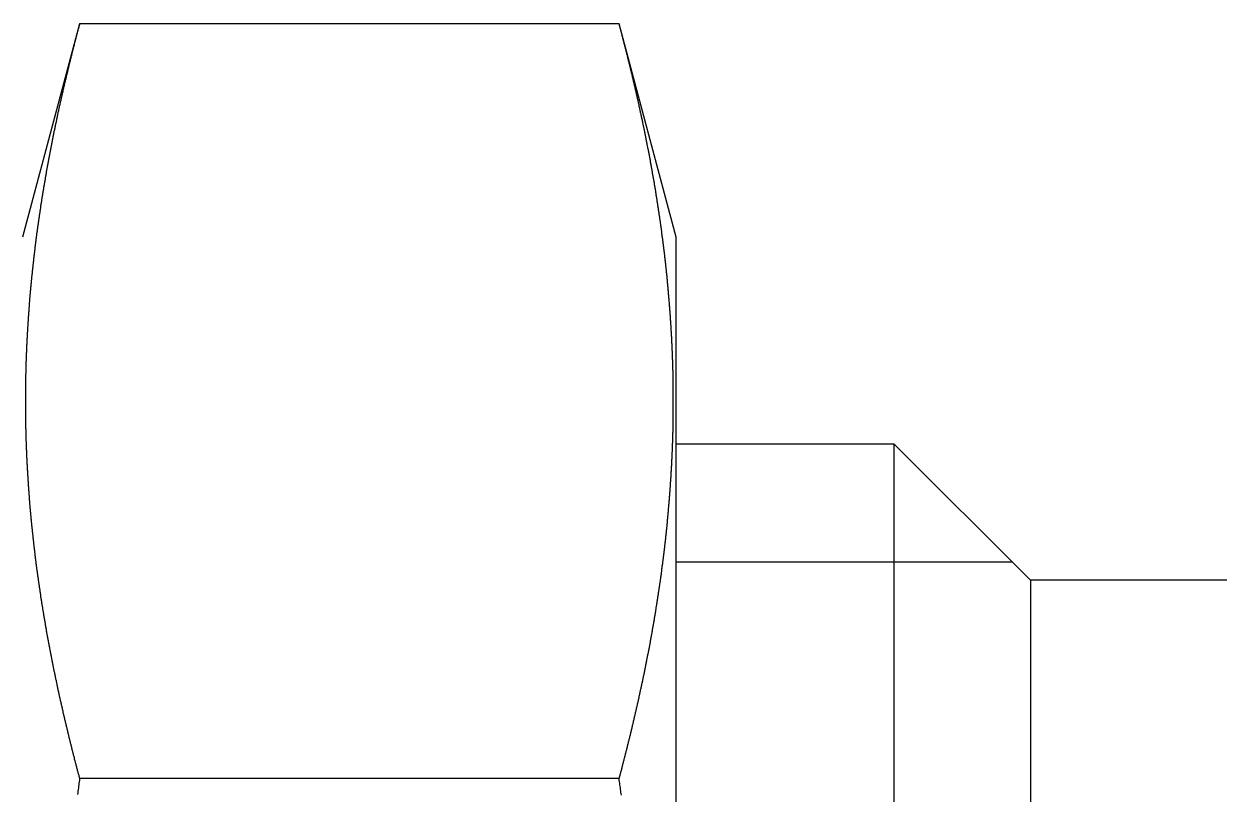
# Model space of a CAD drawing. Extents: x -6 to 96, y -23 to 73.
# Drawn here: x 36.7 to 47.67, y 19.34 to 26.41 of the extents above; entities that cross this region are included whole.
import ezdxf

# ---------------------------------------------------------------- set-up
doc = ezdxf.new("R2010")
doc.units = 0
doc.layers.get('0').update_dxf_attribs({"linetype": 'CONTINUOUS'})

msp = doc.modelspace()

# ---------------------------------------------------------------- linework, layer by layer
at = {"color": 7, "linetype": 'CONTINUOUS'}
for p, q in [((37.211, 26.407), (36.687, 24.45)), ((42.163, 26.407), (37.211, 26.407)), ((42.687, 24.45), (42.163, 26.407)), ((42.687, 0.65), (42.687, 24.45)), ((44.687, 22.55), (42.687, 22.55)), ((44.687, 2.55), (44.687, 22.55)), ((45.937, 21.3), (44.687, 22.55)), ((45.937, 21.3), (45.937, 3.8)), ((52.437, 21.3), (45.937, 21.3)), ((42.163, 19.479), (37.211, 19.479))]:
    msp.add_line(p, q, dxfattribs=at)
at = {"color": 3, "linetype": 'CONTINUOUS'}
msp.add_line((42.687, 21.468), (45.769, 21.468), dxfattribs=at)
at = {"color": 7}
for points in [[(37.211, 26.407, 0), (37.209, 26.399, 0), (37.207, 26.391, 0), (37.205, 26.383, 0), (37.203, 26.375, 0), (37.201, 26.368, 0), (37.199, 26.36, 0), (37.196, 26.352, 0), (37.194, 26.344, 0), (37.192, 26.336, 0), (37.19, 26.328, 0), (37.188, 26.32, 0), (37.186, 26.312, 0), (37.184, 26.305, 0), (37.182, 26.297, 0), (37.18, 26.289, 0), (37.178, 26.281, 0), (37.176, 26.273, 0), (37.174, 26.265, 0), (37.172, 26.257, 0), (37.17, 26.25, 0), (37.168, 26.242, 0), (37.166, 26.234, 0), (37.163, 26.226, 0), (37.161, 26.218, 0), (37.16, 26.21, 0), (37.157, 26.202, 0), (37.155, 26.194, 0), (37.153, 26.186, 0), (37.151, 26.179, 0), (37.149, 26.171, 0), (37.147, 26.163, 0), (37.145, 26.155, 0), (37.143, 26.147, 0), (37.141, 26.139, 0), (37.139, 26.131, 0), (37.138, 26.123, 0), (37.136, 26.116, 0), (37.133, 26.108, 0), (37.132, 26.1, 0), (37.13, 26.092, 0), (37.128, 26.084, 0), (37.126, 26.076, 0), (37.124, 26.068, 0), (37.122, 26.06, 0), (37.12, 26.052, 0), (37.118, 26.044, 0), (37.116, 26.037, 0), (37.114, 26.029, 0), (37.112, 26.021, 0), (37.11, 26.013, 0), (37.108, 26.005, 0), (37.106, 25.997, 0), (37.104, 25.989, 0), (37.102, 25.981, 0), (37.1, 25.973, 0), (37.099, 25.965, 0), (37.097, 25.957, 0), (37.095, 25.95, 0), (37.093, 25.942, 0), (37.091, 25.934, 0), (37.089, 25.926, 0), (37.087, 25.918, 0), (37.085, 25.91, 0), (37.084, 25.902, 0), (37.082, 25.894, 0), (37.08, 25.886, 0), (37.078, 25.878, 0), (37.076, 25.87, 0), (37.074, 25.863, 0), (37.072, 25.855, 0), (37.07, 25.847, 0), (37.069, 25.839, 0), (37.067, 25.831, 0), (37.065, 25.823, 0), (37.063, 25.815, 0), (37.061, 25.807, 0), (37.059, 25.799, 0), (37.058, 25.791, 0), (37.056, 25.783, 0), (37.054, 25.775, 0), (37.052, 25.767, 0), (37.05, 25.759, 0), (37.048, 25.752, 0), (37.047, 25.744, 0), (37.045, 25.736, 0), (37.043, 25.728, 0), (37.041, 25.72, 0), (37.04, 25.712, 0), (37.038, 25.704, 0), (37.036, 25.696, 0), (37.034, 25.688, 0), (37.032, 25.68, 0), (37.031, 25.672, 0), (37.029, 25.664, 0), (37.027, 25.656, 0), (37.025, 25.648, 0), (37.024, 25.64, 0), (37.022, 25.633, 0), (37.02, 25.625, 0), (37.019, 25.617, 0), (37.017, 25.609, 0), (37.015, 25.601, 0), (37.013, 25.593, 0), (37.012, 25.585, 0), (37.01, 25.577, 0), (37.008, 25.569, 0), (37.006, 25.561, 0), (37.005, 25.553, 0), (37.003, 25.545, 0), (37.001, 25.537, 0), (37, 25.529, 0), (36.998, 25.521, 0), (36.996, 25.513, 0), (36.995, 25.505, 0), (36.993, 25.497, 0), (36.991, 25.489, 0), (36.99, 25.481, 0), (36.988, 25.473, 0), (36.986, 25.465, 0), (36.985, 25.457, 0), (36.983, 25.45, 0), (36.981, 25.442, 0), (36.98, 25.434, 0), (36.978, 25.426, 0), (36.976, 25.418, 0), (36.975, 25.41, 0), (36.973, 25.402, 0), (36.972, 25.394, 0), (36.97, 25.386, 0), (36.968, 25.378, 0), (36.967, 25.37, 0), (36.965, 25.362, 0), (36.964, 25.354, 0), (36.962, 25.346, 0), (36.96, 25.338, 0), (36.959, 25.33, 0), (36.957, 25.322, 0), (36.956, 25.314, 0), (36.954, 25.306, 0), (36.953, 25.298, 0), (36.951, 25.29, 0), (36.949, 25.282, 0), (36.948, 25.274, 0), (36.946, 25.266, 0), (36.945, 25.258, 0), (36.943, 25.25, 0), (36.942, 25.242, 0), (36.94, 25.234, 0), (36.939, 25.226, 0), (36.937, 25.218, 0), (36.936, 25.21, 0), (36.934, 25.202, 0), (36.932, 25.194, 0), (36.931, 25.186, 0), (36.929, 25.178, 0), (36.928, 25.17, 0), (36.927, 25.162, 0), (36.925, 25.154, 0), (36.924, 25.146, 0), (36.922, 25.138, 0), (36.921, 25.13, 0), (36.919, 25.122, 0), (36.918, 25.114, 0), (36.916, 25.106, 0), (36.915, 25.098, 0), (36.913, 25.09, 0), (36.912, 25.082, 0), (36.91, 25.074, 0), (36.909, 25.066, 0), (36.908, 25.058, 0), (36.906, 25.05, 0), (36.905, 25.042, 0), (36.903, 25.034, 0), (36.902, 25.026, 0), (36.901, 25.018, 0), (36.899, 25.01, 0), (36.898, 25.002, 0), (36.896, 24.994, 0), (36.895, 24.986, 0), (36.894, 24.978, 0), (36.892, 24.97, 0), (36.891, 24.962, 0), (36.889, 24.954, 0), (36.888, 24.946, 0), (36.887, 24.938, 0), (36.885, 24.93, 0), (36.884, 24.922, 0), (36.883, 24.914, 0), (36.881, 24.906, 0), (36.88, 24.898, 0), (36.879, 24.89, 0), (36.877, 24.882, 0), (36.876, 24.874, 0), (36.875, 24.866, 0), (36.873, 24.858, 0), (36.872, 24.85, 0), (36.871, 24.842, 0), (36.87, 24.834, 0), (36.868, 24.826, 0), (36.867, 24.818, 0), (36.866, 24.809, 0), (36.864, 24.802, 0), (36.863, 24.794, 0), (36.862, 24.785, 0), (36.861, 24.777, 0), (36.859, 24.769, 0), (36.858, 24.761, 0), (36.857, 24.753, 0), (36.856, 24.745, 0), (36.854, 24.737, 0), (36.853, 24.729, 0), (36.852, 24.721, 0), (36.851, 24.713, 0), (36.849, 24.705, 0), (36.848, 24.697, 0), (36.847, 24.689, 0), (36.846, 24.681, 0), (36.845, 24.673, 0), (36.843, 24.665, 0), (36.842, 24.657, 0), (36.841, 24.649, 0), (36.84, 24.641, 0), (36.839, 24.633, 0), (36.838, 24.625, 0), (36.836, 24.616, 0), (36.835, 24.608, 0), (36.834, 24.6, 0), (36.833, 24.592, 0), (36.832, 24.584, 0), (36.831, 24.576, 0), (36.83, 24.568, 0), (36.828, 24.56, 0), (36.827, 24.552, 0), (36.826, 24.544, 0), (36.825, 24.536, 0), (36.824, 24.528, 0), (36.823, 24.52, 0), (36.822, 24.512, 0), (36.821, 24.504, 0), (36.82, 24.496, 0), (36.819, 24.488, 0), (36.817, 24.48, 0), (36.816, 24.471, 0), (36.815, 24.463, 0), (36.814, 24.455, 0), (36.813, 24.447, 0), (36.812, 24.439, 0), (36.811, 24.431, 0), (36.81, 24.423, 0), (36.809, 24.415, 0), (36.808, 24.407, 0), (36.807, 24.399, 0), (36.806, 24.391, 0), (36.805, 24.383, 0), (36.804, 24.375, 0), (36.803, 24.367, 0), (36.802, 24.358, 0), (36.801, 24.351, 0), (36.8, 24.342, 0), (36.799, 24.334, 0), (36.798, 24.326, 0), (36.797, 24.318, 0), (36.796, 24.31, 0), (36.795, 24.302, 0), (36.794, 24.294, 0), (36.793, 24.286, 0), (36.792, 24.278, 0), (36.791, 24.27, 0), (36.79, 24.262, 0), (36.789, 24.253, 0), (36.788, 24.245, 0), (36.788, 24.237, 0), (36.787, 24.229, 0), (36.786, 24.221, 0), (36.785, 24.213, 0), (36.784, 24.205, 0), (36.783, 24.197, 0), (36.782, 24.189, 0), (36.781, 24.181, 0), (36.781, 24.173, 0), (36.78, 24.165, 0), (36.779, 24.157, 0), (36.778, 24.148, 0), (36.777, 24.14, 0), (36.776, 24.132, 0), (36.775, 24.124, 0), (36.775, 24.116, 0), (36.774, 24.108, 0), (36.773, 24.1, 0), (36.772, 24.092, 0), (36.771, 24.084, 0), (36.77, 24.076, 0), (36.77, 24.067, 0), (36.769, 24.059, 0), (36.768, 24.051, 0), (36.767, 24.043, 0), (36.767, 24.035, 0), (36.766, 24.027, 0), (36.765, 24.019, 0), (36.764, 24.011, 0), (36.763, 24.003, 0), (36.763, 23.995, 0), (36.762, 23.986, 0), (36.761, 23.978, 0), (36.76, 23.97, 0), (36.76, 23.962, 0), (36.759, 23.954, 0), (36.758, 23.946, 0), (36.758, 23.938, 0), (36.757, 23.93, 0), (36.756, 23.922, 0), (36.755, 23.914, 0), (36.755, 23.905, 0), (36.754, 23.897, 0), (36.753, 23.889, 0), (36.753, 23.881, 0), (36.752, 23.873, 0), (36.751, 23.865, 0), (36.751, 23.857, 0), (36.75, 23.849, 0), (36.749, 23.841, 0), (36.749, 23.832, 0), (36.748, 23.824, 0), (36.748, 23.816, 0), (36.747, 23.808, 0), (36.746, 23.8, 0), (36.746, 23.792, 0), (36.745, 23.784, 0), (36.745, 23.776, 0), (36.744, 23.768, 0), (36.743, 23.759, 0), (36.743, 23.751, 0), (36.742, 23.743, 0), (36.742, 23.735, 0), (36.741, 23.727, 0), (36.74, 23.719, 0), (36.74, 23.711, 0), (36.739, 23.703, 0), (36.739, 23.695, 0), (36.738, 23.686, 0), (36.738, 23.678, 0), (36.737, 23.67, 0), (36.737, 23.662, 0), (36.736, 23.654, 0), (36.736, 23.646, 0), (36.735, 23.638, 0), (36.735, 23.63, 0), (36.734, 23.622, 0), (36.734, 23.613, 0), (36.733, 23.605, 0), (36.733, 23.597, 0), (36.732, 23.589, 0), (36.732, 23.581, 0), (36.731, 23.573, 0), (36.731, 23.565, 0), (36.73, 23.557, 0), (36.73, 23.549, 0), (36.73, 23.54, 0), (36.729, 23.532, 0), (36.729, 23.524, 0), (36.728, 23.516, 0), (36.728, 23.508, 0), (36.727, 23.5, 0), (36.727, 23.492, 0), (36.727, 23.483, 0), (36.726, 23.475, 0), (36.726, 23.467, 0), (36.725, 23.459, 0), (36.725, 23.451, 0), (36.725, 23.443, 0), (36.724, 23.435, 0), (36.724, 23.427, 0), (36.724, 23.419, 0), (36.723, 23.41, 0), (36.723, 23.402, 0), (36.723, 23.394, 0), (36.722, 23.386, 0), (36.722, 23.378, 0), (36.722, 23.37, 0), (36.721, 23.362, 0), (36.721, 23.353, 0), (36.721, 23.345, 0), (36.721, 23.337, 0), (36.72, 23.329, 0), (36.72, 23.321, 0), (36.72, 23.313, 0), (36.719, 23.305, 0), (36.719, 23.297, 0), (36.719, 23.288, 0), (36.719, 23.28, 0), (36.718, 23.272, 0), (36.718, 23.264, 0), (36.718, 23.256, 0), (36.718, 23.248, 0), (36.718, 23.24, 0), (36.717, 23.232, 0), (36.717, 23.223, 0), (36.717, 23.215, 0), (36.717, 23.207, 0), (36.717, 23.199, 0), (36.716, 23.191, 0), (36.716, 23.183, 0), (36.716, 23.175, 0), (36.716, 23.166, 0), (36.716, 23.158, 0), (36.716, 23.15, 0), (36.715, 23.142, 0), (36.715, 23.134, 0), (36.715, 23.126, 0), (36.715, 23.118, 0), (36.715, 23.11, 0), (36.715, 23.101, 0), (36.715, 23.093, 0), (36.715, 23.085, 0), (36.714, 23.077, 0), (36.714, 23.069, 0), (36.714, 23.061, 0), (36.714, 23.053, 0), (36.714, 23.044, 0), (36.714, 23.036, 0), (36.714, 23.028, 0), (36.714, 23.02, 0), (36.714, 23.012, 0), (36.714, 23.004, 0), (36.714, 22.996, 0), (36.714, 22.988, 0), (36.714, 22.979, 0), (36.714, 22.971, 0), (36.714, 22.963, 0), (36.714, 22.955, 0), (36.714, 22.947, 0), (36.714, 22.939, 0), (36.714, 22.93, 0), (36.714, 22.922, 0), (36.714, 22.914, 0), (36.714, 22.906, 0), (36.714, 22.898, 0), (36.714, 22.89, 0), (36.714, 22.882, 0), (36.714, 22.874, 0), (36.714, 22.866, 0), (36.714, 22.857, 0), (36.714, 22.849, 0), (36.714, 22.841, 0), (36.714, 22.833, 0), (36.714, 22.825, 0), (36.714, 22.817, 0), (36.714, 22.808, 0), (36.715, 22.8, 0), (36.715, 22.792, 0), (36.715, 22.784, 0), (36.715, 22.776, 0), (36.715, 22.768, 0), (36.715, 22.76, 0), (36.715, 22.752, 0), (36.715, 22.744, 0), (36.716, 22.735, 0), (36.716, 22.727, 0), (36.716, 22.719, 0), (36.716, 22.711, 0), (36.716, 22.703, 0), (36.716, 22.695, 0), (36.717, 22.686, 0), (36.717, 22.678, 0), (36.717, 22.67, 0), (36.717, 22.662, 0), (36.717, 22.654, 0), (36.718, 22.646, 0), (36.718, 22.638, 0), (36.718, 22.63, 0), (36.718, 22.622, 0), (36.718, 22.613, 0), (36.719, 22.605, 0), (36.719, 22.597, 0), (36.719, 22.589, 0), (36.719, 22.581, 0), (36.72, 22.573, 0), (36.72, 22.565, 0), (36.72, 22.556, 0), (36.721, 22.548, 0), (36.721, 22.54, 0), (36.721, 22.532, 0), (36.721, 22.524, 0), (36.722, 22.516, 0), (36.722, 22.508, 0), (36.722, 22.5, 0), (36.723, 22.491, 0), (36.723, 22.483, 0), (36.723, 22.475, 0), (36.724, 22.467, 0), (36.724, 22.459, 0), (36.724, 22.451, 0), (36.725, 22.443, 0), (36.725, 22.434, 0), (36.725, 22.426, 0), (36.726, 22.418, 0), (36.726, 22.41, 0), (36.727, 22.402, 0), (36.727, 22.394, 0), (36.727, 22.386, 0), (36.728, 22.378, 0), (36.728, 22.369, 0), (36.729, 22.361, 0), (36.729, 22.353, 0), (36.73, 22.345, 0), (36.73, 22.337, 0), (36.73, 22.329, 0), (36.731, 22.321, 0), (36.731, 22.313, 0), (36.732, 22.305, 0), (36.732, 22.296, 0), (36.733, 22.288, 0), (36.733, 22.28, 0), (36.734, 22.272, 0), (36.734, 22.264, 0), (36.735, 22.256, 0), (36.735, 22.248, 0), (36.736, 22.24, 0), (36.736, 22.232, 0), (36.737, 22.223, 0), (36.737, 22.215, 0), (36.738, 22.207, 0), (36.738, 22.199, 0), (36.739, 22.191, 0), (36.739, 22.183, 0), (36.74, 22.175, 0), (36.74, 22.166, 0), (36.741, 22.158, 0), (36.742, 22.15, 0), (36.742, 22.142, 0), (36.743, 22.134, 0), (36.743, 22.126, 0), (36.744, 22.118, 0), (36.745, 22.11, 0), (36.745, 22.102, 0), (36.746, 22.093, 0), (36.746, 22.085, 0), (36.747, 22.077, 0), (36.748, 22.069, 0), (36.748, 22.061, 0), (36.749, 22.053, 0), (36.749, 22.045, 0), (36.75, 22.037, 0), (36.751, 22.029, 0), (36.751, 22.02, 0), (36.752, 22.012, 0), (36.753, 22.004, 0), (36.753, 21.996, 0), (36.754, 21.988, 0), (36.755, 21.98, 0), (36.755, 21.972, 0), (36.756, 21.964, 0), (36.757, 21.956, 0), (36.758, 21.948, 0), (36.758, 21.939, 0), (36.759, 21.931, 0), (36.76, 21.923, 0), (36.76, 21.915, 0), (36.761, 21.907, 0), (36.762, 21.899, 0), (36.763, 21.891, 0), (36.763, 21.883, 0), (36.764, 21.875, 0), (36.765, 21.867, 0), (36.766, 21.858, 0), (36.767, 21.85, 0), (36.767, 21.842, 0), (36.768, 21.834, 0), (36.769, 21.826, 0), (36.77, 21.818, 0), (36.77, 21.81, 0), (36.771, 21.802, 0), (36.772, 21.794, 0), (36.773, 21.786, 0), (36.774, 21.777, 0), (36.775, 21.769, 0), (36.775, 21.761, 0), (36.776, 21.753, 0), (36.777, 21.745, 0), (36.778, 21.737, 0), (36.779, 21.729, 0), (36.78, 21.721, 0), (36.781, 21.713, 0), (36.781, 21.705, 0), (36.782, 21.697, 0), (36.783, 21.689, 0), (36.784, 21.68, 0), (36.785, 21.672, 0), (36.786, 21.664, 0), (36.787, 21.656, 0), (36.788, 21.648, 0), (36.788, 21.64, 0), (36.789, 21.632, 0), (36.79, 21.624, 0), (36.791, 21.616, 0), (36.792, 21.608, 0), (36.793, 21.6, 0), (36.794, 21.592, 0), (36.795, 21.584, 0), (36.796, 21.575, 0), (36.797, 21.567, 0), (36.798, 21.559, 0), (36.799, 21.551, 0), (36.8, 21.543, 0), (36.801, 21.535, 0), (36.802, 21.527, 0), (36.803, 21.519, 0), (36.804, 21.511, 0), (36.805, 21.503, 0), (36.806, 21.495, 0), (36.807, 21.487, 0), (36.808, 21.479, 0), (36.809, 21.471, 0), (36.81, 21.462, 0), (36.811, 21.454, 0), (36.812, 21.446, 0), (36.813, 21.438, 0), (36.814, 21.43, 0), (36.815, 21.422, 0), (36.816, 21.414, 0), (36.817, 21.406, 0), (36.819, 21.398, 0), (36.82, 21.39, 0), (36.821, 21.382, 0), (36.822, 21.374, 0), (36.823, 21.366, 0), (36.824, 21.358, 0), (36.825, 21.349, 0), (36.826, 21.341, 0), (36.827, 21.333, 0), (36.828, 21.325, 0), (36.83, 21.317, 0), (36.831, 21.309, 0), (36.832, 21.301, 0), (36.833, 21.293, 0), (36.834, 21.285, 0), (36.835, 21.277, 0), (36.836, 21.269, 0), (36.838, 21.261, 0), (36.839, 21.253, 0), (36.84, 21.245, 0), (36.841, 21.237, 0), (36.842, 21.229, 0), (36.843, 21.221, 0), (36.845, 21.213, 0), (36.846, 21.205, 0), (36.847, 21.197, 0), (36.848, 21.189, 0), (36.849, 21.18, 0), (36.851, 21.172, 0), (36.852, 21.164, 0), (36.853, 21.156, 0), (36.854, 21.148, 0), (36.856, 21.14, 0), (36.857, 21.132, 0), (36.858, 21.124, 0), (36.859, 21.116, 0), (36.861, 21.108, 0), (36.862, 21.1, 0), (36.863, 21.092, 0), (36.864, 21.084, 0), (36.866, 21.076, 0), (36.867, 21.068, 0), (36.868, 21.06, 0), (36.87, 21.052, 0), (36.871, 21.044, 0), (36.872, 21.036, 0), (36.873, 21.028, 0), (36.875, 21.02, 0), (36.876, 21.012, 0), (36.877, 21.004, 0), (36.879, 20.996, 0), (36.88, 20.988, 0), (36.881, 20.98, 0), (36.883, 20.972, 0), (36.884, 20.964, 0), (36.885, 20.956, 0), (36.887, 20.948, 0), (36.888, 20.939, 0), (36.889, 20.931, 0), (36.891, 20.924, 0), (36.892, 20.916, 0), (36.894, 20.907, 0), (36.895, 20.899, 0), (36.896, 20.891, 0), (36.898, 20.883, 0), (36.899, 20.875, 0), (36.901, 20.867, 0), (36.902, 20.859, 0), (36.903, 20.851, 0), (36.905, 20.843, 0), (36.906, 20.835, 0), (36.908, 20.827, 0), (36.909, 20.819, 0), (36.91, 20.811, 0), (36.912, 20.803, 0), (36.913, 20.795, 0), (36.915, 20.787, 0), (36.916, 20.779, 0), (36.918, 20.771, 0), (36.919, 20.763, 0), (36.921, 20.755, 0), (36.922, 20.747, 0), (36.924, 20.739, 0), (36.925, 20.731, 0), (36.927, 20.723, 0), (36.928, 20.715, 0), (36.929, 20.707, 0), (36.931, 20.699, 0), (36.932, 20.691, 0), (36.934, 20.683, 0), (36.936, 20.675, 0), (36.937, 20.667, 0), (36.939, 20.659, 0), (36.94, 20.651, 0), (36.942, 20.643, 0), (36.943, 20.635, 0), (36.945, 20.627, 0), (36.946, 20.619, 0), (36.948, 20.611, 0), (36.949, 20.603, 0), (36.951, 20.595, 0), (36.953, 20.587, 0), (36.954, 20.579, 0), (36.956, 20.572, 0), (36.957, 20.564, 0), (36.959, 20.555, 0), (36.96, 20.547, 0), (36.962, 20.54, 0), (36.964, 20.532, 0), (36.965, 20.524, 0), (36.967, 20.516, 0), (36.968, 20.508, 0), (36.97, 20.5, 0), (36.972, 20.492, 0), (36.973, 20.484, 0), (36.975, 20.476, 0), (36.976, 20.468, 0), (36.978, 20.46, 0), (36.98, 20.452, 0), (36.981, 20.444, 0), (36.983, 20.436, 0), (36.985, 20.428, 0), (36.986, 20.42, 0), (36.988, 20.412, 0), (36.99, 20.404, 0), (36.991, 20.396, 0), (36.993, 20.388, 0), (36.995, 20.38, 0), (36.996, 20.372, 0), (36.998, 20.364, 0), (37, 20.356, 0), (37.001, 20.348, 0), (37.003, 20.34, 0), (37.005, 20.332, 0), (37.006, 20.325, 0), (37.008, 20.317, 0), (37.01, 20.309, 0), (37.012, 20.301, 0), (37.013, 20.293, 0), (37.015, 20.285, 0), (37.017, 20.277, 0), (37.019, 20.269, 0), (37.02, 20.261, 0), (37.022, 20.253, 0), (37.024, 20.245, 0), (37.025, 20.237, 0), (37.027, 20.229, 0), (37.029, 20.221, 0), (37.031, 20.213, 0), (37.032, 20.205, 0), (37.034, 20.197, 0), (37.036, 20.189, 0), (37.038, 20.181, 0), (37.04, 20.174, 0), (37.041, 20.166, 0), (37.043, 20.158, 0), (37.045, 20.15, 0), (37.047, 20.142, 0), (37.048, 20.134, 0), (37.05, 20.126, 0), (37.052, 20.118, 0), (37.054, 20.11, 0), (37.056, 20.102, 0), (37.058, 20.094, 0), (37.059, 20.086, 0), (37.061, 20.078, 0), (37.063, 20.07, 0), (37.065, 20.062, 0), (37.067, 20.055, 0), (37.069, 20.047, 0), (37.07, 20.039, 0), (37.072, 20.031, 0), (37.074, 20.023, 0), (37.076, 20.015, 0), (37.078, 20.007, 0), (37.08, 19.999, 0), (37.082, 19.991, 0), (37.084, 19.983, 0), (37.085, 19.975, 0), (37.087, 19.968, 0), (37.089, 19.96, 0), (37.091, 19.952, 0), (37.093, 19.944, 0), (37.095, 19.936, 0), (37.097, 19.928, 0), (37.099, 19.92, 0), (37.1, 19.912, 0), (37.102, 19.904, 0), (37.104, 19.896, 0), (37.106, 19.888, 0), (37.108, 19.881, 0), (37.11, 19.873, 0), (37.112, 19.865, 0), (37.114, 19.857, 0), (37.116, 19.849, 0), (37.118, 19.841, 0), (37.12, 19.833, 0), (37.122, 19.825, 0), (37.124, 19.817, 0), (37.126, 19.809, 0), (37.128, 19.802, 0), (37.13, 19.794, 0), (37.132, 19.786, 0), (37.133, 19.778, 0), (37.136, 19.77, 0), (37.138, 19.762, 0), (37.139, 19.754, 0), (37.141, 19.746, 0), (37.143, 19.738, 0), (37.145, 19.73, 0), (37.147, 19.723, 0), (37.149, 19.715, 0), (37.151, 19.707, 0), (37.153, 19.699, 0), (37.155, 19.691, 0), (37.157, 19.683, 0), (37.16, 19.675, 0), (37.161, 19.668, 0), (37.163, 19.66, 0), (37.166, 19.652, 0), (37.168, 19.644, 0), (37.17, 19.636, 0), (37.172, 19.628, 0), (37.174, 19.62, 0), (37.176, 19.612, 0), (37.178, 19.605, 0), (37.18, 19.597, 0), (37.182, 19.589, 0), (37.184, 19.581, 0), (37.186, 19.573, 0), (37.188, 19.565, 0), (37.19, 19.557, 0), (37.192, 19.549, 0), (37.194, 19.541, 0), (37.196, 19.534, 0), (37.199, 19.526, 0), (37.201, 19.518, 0), (37.203, 19.51, 0), (37.205, 19.502, 0), (37.207, 19.494, 0), (37.209, 19.486, 0), (37.211, 19.479, 0)], [(42.163, 19.479, 0), (42.165, 19.486, 0), (42.167, 19.494, 0), (42.169, 19.502, 0), (42.171, 19.51, 0), (42.173, 19.518, 0), (42.175, 19.526, 0), (42.177, 19.534, 0), (42.179, 19.541, 0), (42.181, 19.549, 0), (42.184, 19.557, 0), (42.186, 19.565, 0), (42.188, 19.573, 0), (42.19, 19.581, 0), (42.192, 19.589, 0), (42.194, 19.597, 0), (42.196, 19.605, 0), (42.198, 19.612, 0), (42.2, 19.62, 0), (42.202, 19.628, 0), (42.204, 19.636, 0), (42.206, 19.644, 0), (42.208, 19.652, 0), (42.21, 19.66, 0), (42.212, 19.668, 0), (42.214, 19.675, 0), (42.216, 19.683, 0), (42.218, 19.691, 0), (42.22, 19.699, 0), (42.222, 19.707, 0), (42.224, 19.715, 0), (42.226, 19.723, 0), (42.228, 19.73, 0), (42.23, 19.738, 0), (42.232, 19.746, 0), (42.234, 19.754, 0), (42.236, 19.762, 0), (42.238, 19.77, 0), (42.24, 19.778, 0), (42.242, 19.786, 0), (42.244, 19.794, 0), (42.246, 19.802, 0), (42.248, 19.809, 0), (42.25, 19.817, 0), (42.252, 19.825, 0), (42.254, 19.833, 0), (42.256, 19.841, 0), (42.258, 19.849, 0), (42.26, 19.857, 0), (42.262, 19.865, 0), (42.264, 19.873, 0), (42.266, 19.881, 0), (42.267, 19.888, 0), (42.269, 19.896, 0), (42.271, 19.904, 0), (42.273, 19.912, 0), (42.275, 19.92, 0), (42.277, 19.928, 0), (42.279, 19.936, 0), (42.281, 19.944, 0), (42.283, 19.952, 0), (42.285, 19.96, 0), (42.286, 19.968, 0), (42.288, 19.975, 0), (42.29, 19.983, 0), (42.292, 19.991, 0), (42.294, 19.999, 0), (42.296, 20.007, 0), (42.298, 20.015, 0), (42.3, 20.023, 0), (42.301, 20.031, 0), (42.303, 20.039, 0), (42.305, 20.047, 0), (42.307, 20.055, 0), (42.309, 20.062, 0), (42.311, 20.07, 0), (42.312, 20.078, 0), (42.314, 20.086, 0), (42.316, 20.094, 0), (42.318, 20.102, 0), (42.32, 20.11, 0), (42.322, 20.118, 0), (42.323, 20.126, 0), (42.325, 20.134, 0), (42.327, 20.142, 0), (42.329, 20.15, 0), (42.331, 20.158, 0), (42.332, 20.166, 0), (42.334, 20.174, 0), (42.336, 20.181, 0), (42.338, 20.189, 0), (42.339, 20.197, 0), (42.341, 20.205, 0), (42.343, 20.213, 0), (42.345, 20.221, 0), (42.346, 20.229, 0), (42.348, 20.237, 0), (42.35, 20.245, 0), (42.352, 20.253, 0), (42.353, 20.261, 0), (42.355, 20.269, 0), (42.357, 20.277, 0), (42.359, 20.285, 0), (42.36, 20.293, 0), (42.362, 20.301, 0), (42.364, 20.309, 0), (42.365, 20.317, 0), (42.367, 20.325, 0), (42.369, 20.332, 0), (42.371, 20.34, 0), (42.372, 20.348, 0), (42.374, 20.356, 0), (42.376, 20.364, 0), (42.377, 20.372, 0), (42.379, 20.38, 0), (42.381, 20.388, 0), (42.382, 20.396, 0), (42.384, 20.404, 0), (42.386, 20.412, 0), (42.387, 20.42, 0), (42.389, 20.428, 0), (42.391, 20.436, 0), (42.392, 20.444, 0), (42.394, 20.452, 0), (42.396, 20.46, 0), (42.397, 20.468, 0), (42.399, 20.476, 0), (42.401, 20.484, 0), (42.402, 20.492, 0), (42.404, 20.5, 0), (42.405, 20.508, 0), (42.407, 20.516, 0), (42.408, 20.524, 0), (42.41, 20.532, 0), (42.412, 20.54, 0), (42.413, 20.547, 0), (42.415, 20.555, 0), (42.416, 20.564, 0), (42.418, 20.572, 0), (42.42, 20.579, 0), (42.421, 20.587, 0), (42.423, 20.595, 0), (42.424, 20.603, 0), (42.426, 20.611, 0), (42.427, 20.619, 0), (42.429, 20.627, 0), (42.431, 20.635, 0), (42.432, 20.643, 0), (42.434, 20.651, 0), (42.435, 20.659, 0), (42.437, 20.667, 0), (42.438, 20.675, 0), (42.44, 20.683, 0), (42.441, 20.691, 0), (42.443, 20.699, 0), (42.444, 20.707, 0), (42.446, 20.715, 0), (42.447, 20.723, 0), (42.449, 20.731, 0), (42.45, 20.739, 0), (42.452, 20.747, 0), (42.453, 20.755, 0), (42.455, 20.763, 0), (42.456, 20.771, 0), (42.457, 20.779, 0), (42.459, 20.787, 0), (42.46, 20.795, 0), (42.462, 20.803, 0), (42.463, 20.811, 0), (42.465, 20.819, 0), (42.466, 20.827, 0), (42.468, 20.835, 0), (42.469, 20.843, 0), (42.47, 20.851, 0), (42.472, 20.859, 0), (42.473, 20.867, 0), (42.474, 20.875, 0), (42.476, 20.883, 0), (42.477, 20.891, 0), (42.479, 20.899, 0), (42.48, 20.907, 0), (42.481, 20.916, 0), (42.483, 20.924, 0), (42.484, 20.931, 0), (42.486, 20.939, 0), (42.487, 20.948, 0), (42.488, 20.956, 0), (42.49, 20.964, 0), (42.491, 20.972, 0), (42.492, 20.98, 0), (42.494, 20.988, 0), (42.495, 20.996, 0), (42.496, 21.004, 0), (42.498, 21.012, 0), (42.499, 21.02, 0), (42.5, 21.028, 0), (42.502, 21.036, 0), (42.503, 21.044, 0), (42.504, 21.052, 0), (42.505, 21.06, 0), (42.507, 21.068, 0), (42.508, 21.076, 0), (42.509, 21.084, 0), (42.511, 21.092, 0), (42.512, 21.1, 0), (42.513, 21.108, 0), (42.514, 21.116, 0), (42.516, 21.124, 0), (42.517, 21.132, 0), (42.518, 21.14, 0), (42.519, 21.148, 0), (42.52, 21.156, 0), (42.522, 21.164, 0), (42.523, 21.172, 0), (42.524, 21.18, 0), (42.525, 21.189, 0), (42.527, 21.197, 0), (42.528, 21.205, 0), (42.529, 21.213, 0), (42.53, 21.221, 0), (42.531, 21.229, 0), (42.533, 21.237, 0), (42.534, 21.245, 0), (42.535, 21.253, 0), (42.536, 21.261, 0), (42.537, 21.269, 0), (42.538, 21.277, 0), (42.54, 21.285, 0), (42.541, 21.293, 0), (42.542, 21.301, 0), (42.543, 21.309, 0), (42.544, 21.317, 0), (42.545, 21.325, 0), (42.546, 21.333, 0), (42.547, 21.341, 0), (42.549, 21.349, 0), (42.55, 21.358, 0), (42.551, 21.366, 0), (42.552, 21.374, 0), (42.553, 21.382, 0), (42.554, 21.39, 0), (42.555, 21.398, 0), (42.556, 21.406, 0), (42.557, 21.414, 0), (42.558, 21.422, 0), (42.559, 21.43, 0), (42.56, 21.438, 0), (42.562, 21.446, 0), (42.563, 21.454, 0), (42.564, 21.462, 0), (42.565, 21.471, 0), (42.566, 21.479, 0), (42.567, 21.487, 0), (42.568, 21.495, 0), (42.569, 21.503, 0), (42.57, 21.511, 0), (42.571, 21.519, 0), (42.572, 21.527, 0), (42.573, 21.535, 0), (42.574, 21.543, 0), (42.575, 21.551, 0), (42.576, 21.559, 0), (42.577, 21.567, 0), (42.578, 21.575, 0), (42.579, 21.584, 0), (42.58, 21.592, 0), (42.581, 21.6, 0), (42.581, 21.608, 0), (42.582, 21.616, 0), (42.583, 21.624, 0), (42.584, 21.632, 0), (42.585, 21.64, 0), (42.586, 21.648, 0), (42.587, 21.656, 0), (42.588, 21.664, 0), (42.589, 21.672, 0), (42.59, 21.68, 0), (42.59, 21.689, 0), (42.591, 21.697, 0), (42.592, 21.705, 0), (42.593, 21.713, 0), (42.594, 21.721, 0), (42.595, 21.729, 0), (42.596, 21.737, 0), (42.597, 21.745, 0), (42.597, 21.753, 0), (42.598, 21.761, 0), (42.599, 21.769, 0), (42.6, 21.777, 0), (42.601, 21.786, 0), (42.602, 21.794, 0), (42.602, 21.802, 0), (42.603, 21.81, 0), (42.604, 21.818, 0), (42.605, 21.826, 0), (42.606, 21.834, 0), (42.606, 21.842, 0), (42.607, 21.85, 0), (42.608, 21.858, 0), (42.609, 21.867, 0), (42.609, 21.875, 0), (42.61, 21.883, 0), (42.611, 21.891, 0), (42.612, 21.899, 0), (42.612, 21.907, 0), (42.613, 21.915, 0), (42.614, 21.923, 0), (42.615, 21.931, 0), (42.615, 21.939, 0), (42.616, 21.948, 0), (42.617, 21.956, 0), (42.617, 21.964, 0), (42.618, 21.972, 0), (42.619, 21.98, 0), (42.62, 21.988, 0), (42.62, 21.996, 0), (42.621, 22.004, 0), (42.622, 22.012, 0), (42.622, 22.02, 0), (42.623, 22.029, 0), (42.624, 22.037, 0), (42.624, 22.045, 0), (42.625, 22.053, 0), (42.626, 22.061, 0), (42.626, 22.069, 0), (42.627, 22.077, 0), (42.627, 22.085, 0), (42.628, 22.093, 0), (42.629, 22.102, 0), (42.629, 22.11, 0), (42.63, 22.118, 0), (42.63, 22.126, 0), (42.631, 22.134, 0), (42.632, 22.142, 0), (42.632, 22.15, 0), (42.633, 22.158, 0), (42.633, 22.166, 0), (42.634, 22.175, 0), (42.634, 22.183, 0), (42.635, 22.191, 0), (42.635, 22.199, 0), (42.636, 22.207, 0), (42.636, 22.215, 0), (42.637, 22.223, 0), (42.638, 22.232, 0), (42.638, 22.24, 0), (42.639, 22.248, 0), (42.639, 22.256, 0), (42.639, 22.264, 0), (42.64, 22.272, 0), (42.641, 22.28, 0), (42.641, 22.288, 0), (42.641, 22.296, 0), (42.642, 22.305, 0), (42.642, 22.313, 0), (42.643, 22.321, 0), (42.643, 22.329, 0), (42.644, 22.337, 0), (42.644, 22.345, 0), (42.645, 22.353, 0), (42.645, 22.361, 0), (42.645, 22.369, 0), (42.646, 22.378, 0), (42.646, 22.386, 0), (42.647, 22.394, 0), (42.647, 22.402, 0), (42.647, 22.41, 0), (42.648, 22.418, 0), (42.648, 22.426, 0), (42.648, 22.434, 0), (42.649, 22.443, 0), (42.649, 22.451, 0), (42.65, 22.459, 0), (42.65, 22.467, 0), (42.65, 22.475, 0), (42.651, 22.483, 0), (42.651, 22.491, 0), (42.651, 22.5, 0), (42.652, 22.508, 0), (42.652, 22.516, 0), (42.652, 22.524, 0), (42.653, 22.532, 0), (42.653, 22.54, 0), (42.653, 22.548, 0), (42.653, 22.556, 0), (42.654, 22.565, 0), (42.654, 22.573, 0), (42.654, 22.581, 0), (42.654, 22.589, 0), (42.655, 22.597, 0), (42.655, 22.605, 0), (42.655, 22.613, 0), (42.655, 22.622, 0), (42.656, 22.63, 0), (42.656, 22.638, 0), (42.656, 22.646, 0), (42.656, 22.654, 0), (42.657, 22.662, 0), (42.657, 22.67, 0), (42.657, 22.678, 0), (42.657, 22.686, 0), (42.657, 22.695, 0), (42.657, 22.703, 0), (42.658, 22.711, 0), (42.658, 22.719, 0), (42.658, 22.727, 0), (42.658, 22.735, 0), (42.658, 22.744, 0), (42.658, 22.752, 0), (42.658, 22.76, 0), (42.659, 22.768, 0), (42.659, 22.776, 0), (42.659, 22.784, 0), (42.659, 22.792, 0), (42.659, 22.8, 0), (42.659, 22.808, 0), (42.659, 22.817, 0), (42.659, 22.825, 0), (42.66, 22.833, 0), (42.66, 22.841, 0), (42.66, 22.849, 0), (42.66, 22.857, 0), (42.66, 22.866, 0), (42.66, 22.874, 0), (42.66, 22.882, 0), (42.66, 22.89, 0), (42.66, 22.898, 0), (42.66, 22.906, 0), (42.66, 22.914, 0), (42.66, 22.922, 0), (42.66, 22.93, 0), (42.66, 22.939, 0), (42.66, 22.947, 0), (42.66, 22.955, 0), (42.66, 22.963, 0), (42.66, 22.971, 0), (42.66, 22.979, 0), (42.66, 22.988, 0), (42.66, 22.996, 0), (42.66, 23.004, 0), (42.66, 23.012, 0), (42.66, 23.02, 0), (42.66, 23.028, 0), (42.66, 23.036, 0), (42.66, 23.044, 0), (42.66, 23.053, 0), (42.659, 23.061, 0), (42.659, 23.069, 0), (42.659, 23.077, 0), (42.659, 23.085, 0), (42.659, 23.093, 0), (42.659, 23.101, 0), (42.659, 23.11, 0), (42.659, 23.118, 0), (42.658, 23.126, 0), (42.658, 23.134, 0), (42.658, 23.142, 0), (42.658, 23.15, 0), (42.658, 23.158, 0), (42.658, 23.166, 0), (42.658, 23.175, 0), (42.657, 23.183, 0), (42.657, 23.191, 0), (42.657, 23.199, 0), (42.657, 23.207, 0), (42.657, 23.215, 0), (42.657, 23.223, 0), (42.656, 23.232, 0), (42.656, 23.24, 0), (42.656, 23.248, 0), (42.656, 23.256, 0), (42.655, 23.264, 0), (42.655, 23.272, 0), (42.655, 23.28, 0), (42.655, 23.288, 0), (42.654, 23.297, 0), (42.654, 23.305, 0), (42.654, 23.313, 0), (42.654, 23.321, 0), (42.653, 23.329, 0), (42.653, 23.337, 0), (42.653, 23.345, 0), (42.653, 23.353, 0), (42.652, 23.362, 0), (42.652, 23.37, 0), (42.652, 23.378, 0), (42.651, 23.386, 0), (42.651, 23.394, 0), (42.651, 23.402, 0), (42.65, 23.41, 0), (42.65, 23.419, 0), (42.65, 23.427, 0), (42.649, 23.435, 0), (42.649, 23.443, 0), (42.648, 23.451, 0), (42.648, 23.459, 0), (42.648, 23.467, 0), (42.647, 23.475, 0), (42.647, 23.483, 0), (42.647, 23.492, 0), (42.646, 23.5, 0), (42.646, 23.508, 0), (42.645, 23.516, 0), (42.645, 23.524, 0), (42.645, 23.532, 0), (42.644, 23.54, 0), (42.644, 23.548, 0), (42.643, 23.557, 0), (42.643, 23.565, 0), (42.642, 23.573, 0), (42.642, 23.581, 0), (42.641, 23.589, 0), (42.641, 23.597, 0), (42.641, 23.605, 0), (42.64, 23.613, 0), (42.639, 23.622, 0), (42.639, 23.63, 0), (42.639, 23.638, 0), (42.638, 23.646, 0), (42.638, 23.654, 0), (42.637, 23.662, 0), (42.636, 23.67, 0), (42.636, 23.678, 0), (42.635, 23.686, 0), (42.635, 23.695, 0), (42.634, 23.703, 0), (42.634, 23.711, 0), (42.633, 23.719, 0), (42.633, 23.727, 0), (42.632, 23.735, 0), (42.632, 23.743, 0), (42.631, 23.751, 0), (42.63, 23.759, 0), (42.63, 23.768, 0), (42.629, 23.776, 0), (42.629, 23.784, 0), (42.628, 23.792, 0), (42.627, 23.8, 0), (42.627, 23.808, 0), (42.626, 23.816, 0), (42.626, 23.824, 0), (42.625, 23.832, 0), (42.624, 23.841, 0), (42.624, 23.849, 0), (42.623, 23.857, 0), (42.622, 23.865, 0), (42.622, 23.873, 0), (42.621, 23.881, 0), (42.62, 23.889, 0), (42.62, 23.897, 0), (42.619, 23.905, 0), (42.618, 23.914, 0), (42.617, 23.922, 0), (42.617, 23.93, 0), (42.616, 23.938, 0), (42.615, 23.946, 0), (42.615, 23.954, 0), (42.614, 23.962, 0), (42.613, 23.97, 0), (42.612, 23.978, 0), (42.612, 23.986, 0), (42.611, 23.995, 0), (42.61, 24.003, 0), (42.609, 24.011, 0), (42.609, 24.019, 0), (42.608, 24.027, 0), (42.607, 24.035, 0), (42.606, 24.043, 0), (42.606, 24.051, 0), (42.605, 24.059, 0), (42.604, 24.067, 0), (42.603, 24.076, 0), (42.602, 24.084, 0), (42.602, 24.092, 0), (42.601, 24.1, 0), (42.6, 24.108, 0), (42.599, 24.116, 0), (42.598, 24.124, 0), (42.597, 24.132, 0), (42.597, 24.14, 0), (42.596, 24.148, 0), (42.595, 24.157, 0), (42.594, 24.165, 0), (42.593, 24.173, 0), (42.592, 24.181, 0), (42.591, 24.189, 0), (42.59, 24.197, 0), (42.59, 24.205, 0), (42.589, 24.213, 0), (42.588, 24.221, 0), (42.587, 24.229, 0), (42.586, 24.237, 0), (42.585, 24.245, 0), (42.584, 24.253, 0), (42.583, 24.262, 0), (42.582, 24.27, 0), (42.581, 24.278, 0), (42.581, 24.286, 0), (42.58, 24.294, 0), (42.578, 24.302, 0), (42.578, 24.31, 0), (42.577, 24.318, 0), (42.576, 24.326, 0), (42.575, 24.334, 0), (42.574, 24.342, 0), (42.573, 24.35, 0), (42.572, 24.358, 0), (42.571, 24.367, 0), (42.57, 24.375, 0), (42.569, 24.383, 0), (42.568, 24.391, 0), (42.567, 24.399, 0), (42.566, 24.407, 0), (42.565, 24.415, 0), (42.564, 24.423, 0), (42.563, 24.431, 0), (42.562, 24.439, 0), (42.56, 24.447, 0), (42.559, 24.455, 0), (42.558, 24.463, 0), (42.557, 24.471, 0), (42.556, 24.48, 0), (42.555, 24.488, 0), (42.554, 24.496, 0), (42.553, 24.504, 0), (42.552, 24.512, 0), (42.551, 24.52, 0), (42.55, 24.528, 0), (42.549, 24.536, 0), (42.547, 24.544, 0), (42.546, 24.552, 0), (42.545, 24.56, 0), (42.544, 24.568, 0), (42.543, 24.576, 0), (42.542, 24.584, 0), (42.541, 24.592, 0), (42.54, 24.6, 0), (42.538, 24.608, 0), (42.537, 24.616, 0), (42.536, 24.625, 0), (42.535, 24.633, 0), (42.534, 24.641, 0), (42.533, 24.649, 0), (42.531, 24.657, 0), (42.53, 24.665, 0), (42.529, 24.673, 0), (42.528, 24.681, 0), (42.527, 24.689, 0), (42.525, 24.697, 0), (42.524, 24.705, 0), (42.523, 24.713, 0), (42.522, 24.721, 0), (42.52, 24.729, 0), (42.519, 24.737, 0), (42.518, 24.745, 0), (42.517, 24.753, 0), (42.516, 24.761, 0), (42.514, 24.769, 0), (42.513, 24.777, 0), (42.512, 24.785, 0), (42.511, 24.794, 0), (42.509, 24.802, 0), (42.508, 24.809, 0), (42.507, 24.818, 0), (42.505, 24.826, 0), (42.504, 24.834, 0), (42.503, 24.842, 0), (42.502, 24.85, 0), (42.5, 24.858, 0), (42.499, 24.866, 0), (42.498, 24.874, 0), (42.496, 24.882, 0), (42.495, 24.89, 0), (42.494, 24.898, 0), (42.492, 24.906, 0), (42.491, 24.914, 0), (42.49, 24.922, 0), (42.488, 24.93, 0), (42.487, 24.938, 0), (42.486, 24.946, 0), (42.484, 24.954, 0), (42.483, 24.962, 0), (42.481, 24.97, 0), (42.48, 24.978, 0), (42.479, 24.986, 0), (42.477, 24.994, 0), (42.476, 25.002, 0), (42.474, 25.01, 0), (42.473, 25.018, 0), (42.472, 25.026, 0), (42.47, 25.034, 0), (42.469, 25.042, 0), (42.468, 25.05, 0), (42.466, 25.058, 0), (42.465, 25.066, 0), (42.463, 25.074, 0), (42.462, 25.082, 0), (42.46, 25.09, 0), (42.459, 25.098, 0), (42.457, 25.106, 0), (42.456, 25.114, 0), (42.455, 25.122, 0), (42.453, 25.13, 0), (42.452, 25.138, 0), (42.45, 25.146, 0), (42.449, 25.154, 0), (42.447, 25.162, 0), (42.446, 25.17, 0), (42.444, 25.178, 0), (42.443, 25.186, 0), (42.441, 25.194, 0), (42.44, 25.202, 0), (42.438, 25.21, 0), (42.437, 25.218, 0), (42.435, 25.226, 0), (42.434, 25.234, 0), (42.432, 25.242, 0), (42.431, 25.25, 0), (42.429, 25.258, 0), (42.427, 25.266, 0), (42.426, 25.274, 0), (42.424, 25.282, 0), (42.423, 25.29, 0), (42.421, 25.298, 0), (42.42, 25.306, 0), (42.418, 25.314, 0), (42.416, 25.322, 0), (42.415, 25.33, 0), (42.413, 25.338, 0), (42.412, 25.346, 0), (42.41, 25.354, 0), (42.408, 25.362, 0), (42.407, 25.37, 0), (42.405, 25.378, 0), (42.404, 25.386, 0), (42.402, 25.394, 0), (42.401, 25.402, 0), (42.399, 25.41, 0), (42.397, 25.418, 0), (42.396, 25.426, 0), (42.394, 25.434, 0), (42.392, 25.442, 0), (42.391, 25.45, 0), (42.389, 25.457, 0), (42.387, 25.465, 0), (42.386, 25.473, 0), (42.384, 25.481, 0), (42.382, 25.489, 0), (42.381, 25.497, 0), (42.379, 25.505, 0), (42.377, 25.513, 0), (42.376, 25.521, 0), (42.374, 25.529, 0), (42.372, 25.537, 0), (42.371, 25.545, 0), (42.369, 25.553, 0), (42.367, 25.561, 0), (42.365, 25.569, 0), (42.364, 25.577, 0), (42.362, 25.585, 0), (42.36, 25.593, 0), (42.359, 25.601, 0), (42.357, 25.609, 0), (42.355, 25.617, 0), (42.353, 25.625, 0), (42.352, 25.633, 0), (42.35, 25.64, 0), (42.348, 25.648, 0), (42.346, 25.656, 0), (42.345, 25.664, 0), (42.343, 25.672, 0), (42.341, 25.68, 0), (42.339, 25.688, 0), (42.338, 25.696, 0), (42.336, 25.704, 0), (42.334, 25.712, 0), (42.332, 25.72, 0), (42.331, 25.728, 0), (42.329, 25.736, 0), (42.327, 25.744, 0), (42.325, 25.752, 0), (42.323, 25.759, 0), (42.322, 25.767, 0), (42.32, 25.775, 0), (42.318, 25.783, 0), (42.316, 25.791, 0), (42.314, 25.799, 0), (42.312, 25.807, 0), (42.311, 25.815, 0), (42.309, 25.823, 0), (42.307, 25.831, 0), (42.305, 25.839, 0), (42.303, 25.847, 0), (42.301, 25.855, 0), (42.3, 25.863, 0), (42.298, 25.87, 0), (42.296, 25.878, 0), (42.294, 25.886, 0), (42.292, 25.894, 0), (42.29, 25.902, 0), (42.288, 25.91, 0), (42.286, 25.918, 0), (42.285, 25.926, 0), (42.283, 25.934, 0), (42.281, 25.942, 0), (42.279, 25.95, 0), (42.277, 25.957, 0), (42.275, 25.965, 0), (42.273, 25.973, 0), (42.271, 25.981, 0), (42.269, 25.989, 0), (42.267, 25.997, 0), (42.266, 26.005, 0), (42.264, 26.013, 0), (42.262, 26.021, 0), (42.26, 26.029, 0), (42.258, 26.037, 0), (42.256, 26.044, 0), (42.254, 26.052, 0), (42.252, 26.06, 0), (42.25, 26.068, 0), (42.248, 26.076, 0), (42.246, 26.084, 0), (42.244, 26.092, 0), (42.242, 26.1, 0), (42.24, 26.108, 0), (42.238, 26.116, 0), (42.236, 26.123, 0), (42.234, 26.131, 0), (42.232, 26.139, 0), (42.23, 26.147, 0), (42.228, 26.155, 0), (42.226, 26.163, 0), (42.224, 26.171, 0), (42.222, 26.179, 0), (42.22, 26.186, 0), (42.218, 26.194, 0), (42.216, 26.202, 0), (42.214, 26.21, 0), (42.212, 26.218, 0), (42.21, 26.226, 0), (42.208, 26.234, 0), (42.206, 26.242, 0), (42.204, 26.25, 0), (42.202, 26.257, 0), (42.2, 26.265, 0), (42.198, 26.273, 0), (42.196, 26.281, 0), (42.194, 26.289, 0), (42.192, 26.297, 0), (42.19, 26.305, 0), (42.188, 26.312, 0), (42.186, 26.32, 0), (42.184, 26.328, 0), (42.181, 26.336, 0), (42.179, 26.344, 0), (42.177, 26.352, 0), (42.175, 26.36, 0), (42.173, 26.368, 0), (42.171, 26.375, 0), (42.169, 26.383, 0), (42.167, 26.391, 0), (42.165, 26.399, 0), (42.163, 26.407, 0)], [(37.211, 19.479, 0), (37.209, 19.464, 0), (37.207, 19.45, 0), (37.205, 19.436, 0), (37.203, 19.421, 0), (37.201, 19.407, 0), (37.2, 19.392, 0), (37.198, 19.378, 0), (37.196, 19.364, 0), (37.194, 19.349, 0), (37.192, 19.335, 0)], [(42.183, 19.326, 0), (42.181, 19.34, 0), (42.179, 19.354, 0), (42.177, 19.367, 0), (42.176, 19.381, 0), (42.174, 19.395, 0), (42.172, 19.409, 0), (42.17, 19.423, 0), (42.168, 19.437, 0), (42.166, 19.451, 0), (42.164, 19.465, 0), (42.163, 19.479, 0)]]:
    msp.add_polyline3d(points, dxfattribs=at)

doc.saveas('drawing.dxf')
